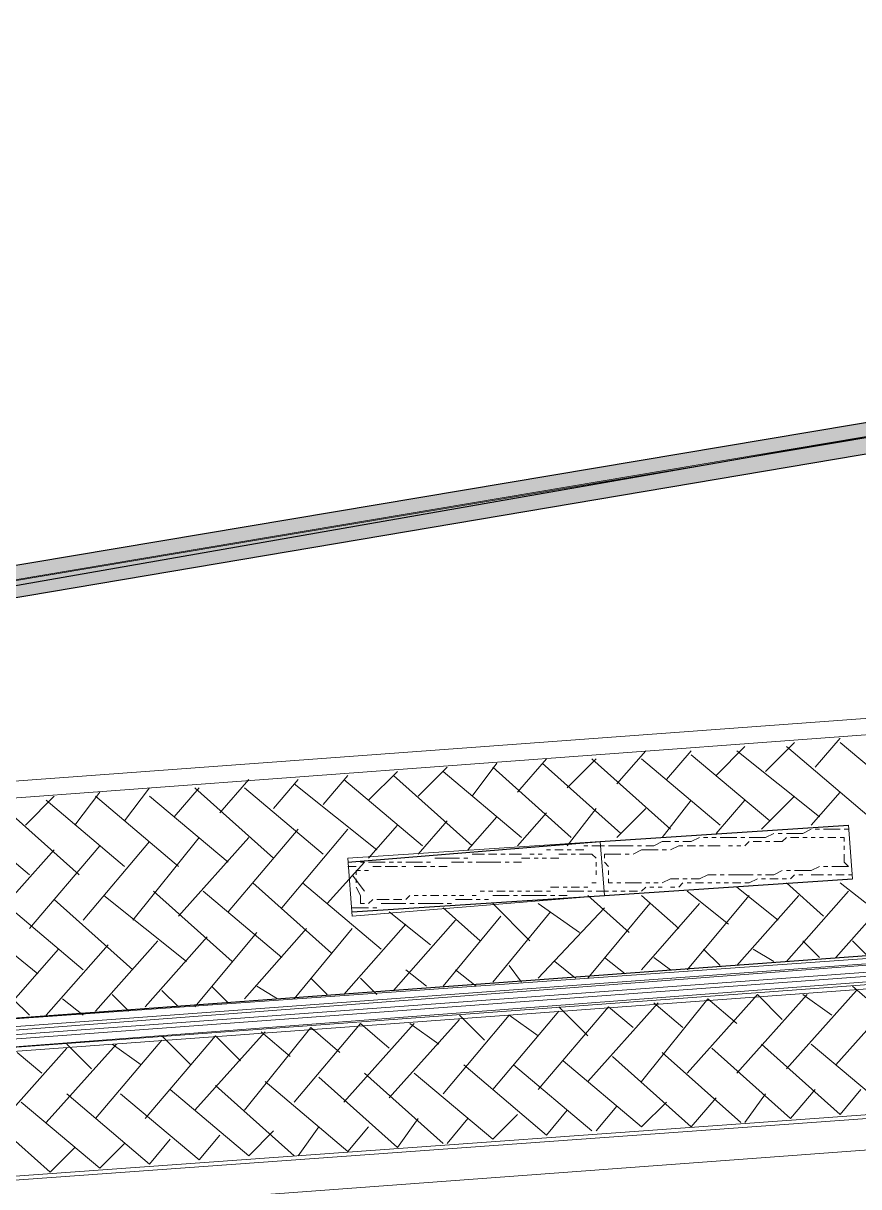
# Model space of a CAD drawing. Header units: millimetres. Extents: x 2928 to 3112, y 1220 to 1280.
# Drawn here: x 3000.697 to 3001.371, y 1266.586 to 1267.524 of the extents above; entities that cross this region are included whole.
import ezdxf

# ---------------------------------------------------------------- set-up
doc = ezdxf.new("R2010")
doc.units = ezdxf.units.MM

msp = doc.modelspace()

# ---------------------------------------------------------------- hatches: boundary and pattern name
at = {"true_color": 0xdd0000}
h = msp.add_hatch(color=12, dxfattribs=at)
h.paths.add_polyline_path([(3002.98886, 1267.45733), (3002.96553, 1267.46066), (3002.68219, 1262.21392)])
h.paths.add_polyline_path([(3002.96553, 1267.46066), (3002.68219, 1262.21392), (3002.65886, 1262.23725)])
h.paths.add_polyline_path([(3002.68219, 1262.21392), (3002.65886, 1262.23725), (2998.68214, 1261.54058)])
h.paths.add_polyline_path([(3002.65886, 1262.23725), (2998.68214, 1261.54058), (2998.7088, 1261.57058)])
h.paths.add_polyline_path([(2998.68214, 1261.54058), (2998.7088, 1261.57058), (2998.98881, 1266.80065)])
h.paths.add_polyline_path([(2998.7088, 1261.57058), (2998.98881, 1266.80065), (2999.01547, 1266.77732)])
h.paths.add_polyline_path([(2998.98881, 1266.80065), (2999.01547, 1266.77732), (3002.97553, 1267.47066)])
h.paths.add_polyline_path([(2999.01547, 1266.77732), (3002.97553, 1267.47066), (3002.97886, 1267.44733)])

# ---------------------------------------------------------------- linework, layer by layer
at = {"color": 252, "linetype": 'Continuous', "lineweight": 5, "true_color": 0x989898}
for points in [[(3003.02887, 1267.46733), (2999.00214, 1266.79065), (2997.51545, 1266.70398), (2997.44879, 1268.88735), (3003.14553, 1269.49069)], [(3000.5255, 1266.90065), (2999.21881, 1266.80732), (2999.00214, 1266.79065), (2999.01881, 1266.58065), (2999.35881, 1261.95725), (3000.88217, 1262.07059), (3002.40886, 1262.18392), (3002.06885, 1266.80399), (3002.05218, 1267.01399), (3001.83885, 1266.99732)], [(3000.52883, 1266.88732), (2999.22548, 1266.79065), (2999.01881, 1266.77732), (2999.03214, 1266.57398), (2999.37215, 1261.97392), (3000.88217, 1262.08392), (3002.39219, 1262.19725), (3002.05552, 1266.79732), (3002.03885, 1266.99732), (3001.83218, 1266.98399)], [(3001.15884, 1266.83065), (3001.15884, 1266.83065)], [(2999.44215, 1266.50398), (2999.75215, 1262.30392), (3000.85883, 1262.38726), (3001.96552, 1262.47059), (3001.65885, 1266.66398), (3000.54883, 1266.58398)]]:
    msp.add_lwpolyline(points, close=True, dxfattribs=at)
at = {"color": 12, "linetype": 'Continuous', "lineweight": -2, "true_color": 0xdd0000}
for points in [[(2998.98881, 1266.80065), (2999.01547, 1266.77732), (3002.97553, 1267.47066)], [(2999.01547, 1266.77732), (3002.97553, 1267.47066), (3002.97886, 1267.44733)]]:
    msp.add_lwpolyline(points, close=True, dxfattribs=at)
at = {"color": 7, "linetype": 'Continuous', "lineweight": 5, "true_color": 0x000007}
msp.add_lwpolyline([(2999.00214, 1266.79065), (3002.97886, 1267.46066), (3002.66886, 1262.22725), (2998.69547, 1261.55724)], dxfattribs=at)
at = {"color": 9, "linetype": 'Continuous', "lineweight": 5, "true_color": 0xbababa}
for points in [[(3001.33551, 1266.92399), (3001.35551, 1266.94732), (3001.35551, 1266.94732)], [(3001.17551, 1266.91065), (3001.19884, 1266.93732), (3001.19884, 1266.93732)], [(3001.21551, 1266.91399), (3001.23551, 1266.93732), (3001.23551, 1266.93732)], [(3001.25551, 1266.91732), (3001.27884, 1266.94065), (3001.27884, 1266.94065)], [(3001.27217, 1266.93732), (3001.33884, 1266.88399), (3001.33884, 1266.88399)], [(3001.29551, 1266.92065), (3001.31884, 1266.94399), (3001.31884, 1266.94399)], [(3001.31217, 1266.94065), (3001.37884, 1266.88399), (3001.37884, 1266.88399)], [(3001.35551, 1266.94399), (3001.41884, 1266.89065), (3001.41884, 1266.89065)], [(3001.0955, 1266.90399), (3001.11884, 1266.93065), (3001.11884, 1266.93065)], [(3001.13551, 1266.90732), (3001.15884, 1266.93065), (3001.15884, 1266.93065)], [(3001.15551, 1266.93065), (3001.21884, 1266.87399), (3001.21884, 1266.87399)], [(3001.19551, 1266.93065), (3001.25884, 1266.87732), (3001.25884, 1266.87732)], [(3001.23551, 1266.93399), (3001.29884, 1266.88065), (3001.29884, 1266.88065)], [(3000.9755, 1266.89732), (3000.99884, 1266.92065), (3000.99884, 1266.92065)], [(3001.0155, 1266.90065), (3001.03884, 1266.92399), (3001.03884, 1266.92399)], [(3001.0355, 1266.92065), (3001.09884, 1266.86732), (3001.09884, 1266.86732)], [(3001.05884, 1266.90065), (3001.07884, 1266.92732), (3001.07884, 1266.92732)], [(3001.0755, 1266.92399), (3001.13884, 1266.86732), (3001.13884, 1266.86732)], [(3001.1155, 1266.92732), (3001.17884, 1266.87065), (3001.17884, 1266.87065)], [(3000.8555, 1266.88732), (3000.87883, 1266.91399), (3000.87883, 1266.91399)], [(3000.89884, 1266.89065), (3000.91884, 1266.91399), (3000.91884, 1266.91399)], [(3000.9155, 1266.91065), (3000.98217, 1266.85732), (3000.98217, 1266.85732)], [(3000.93884, 1266.89399), (3000.95884, 1266.91732), (3000.95884, 1266.91732)], [(3000.9555, 1266.91399), (3001.01884, 1266.86065), (3001.01884, 1266.86065)], [(3000.9955, 1266.91732), (3001.05884, 1266.86065), (3001.05884, 1266.86065)], [(3000.69883, 1266.87732), (3000.72217, 1266.90065), (3000.72217, 1266.90065)], [(3000.73883, 1266.87732), (3000.75883, 1266.90399), (3000.75883, 1266.90399)], [(3000.7555, 1266.90065), (3000.82217, 1266.84399), (3000.82217, 1266.84399)], [(3000.77883, 1266.88065), (3000.79883, 1266.90732), (3000.79883, 1266.90732)], [(3000.79883, 1266.90065), (3000.86217, 1266.84732), (3000.86217, 1266.84732)], [(3000.81883, 1266.88399), (3000.83883, 1266.90732), (3000.83883, 1266.90732)], [(3000.8355, 1266.90732), (3000.89884, 1266.85065), (3000.89884, 1266.85065)], [(3000.8755, 1266.90732), (3000.93884, 1266.85399), (3000.93884, 1266.85399)], [(3001.29217, 1266.87399), (3001.31884, 1266.90065), (3001.31884, 1266.90065)], [(3001.33217, 1266.87732), (3001.35551, 1266.90399), (3001.35551, 1266.90399)], [(3000.63883, 1266.89065), (3000.70217, 1266.83732), (3000.70217, 1266.83732)], [(3000.67883, 1266.89399), (3000.74217, 1266.83732), (3000.74217, 1266.83732)], [(3000.7155, 1266.89732), (3000.77883, 1266.84399), (3000.77883, 1266.84399)], [(3001.13551, 1266.86065), (3001.15884, 1266.89065), (3001.15884, 1266.89065)], [(3001.17551, 1266.86732), (3001.19884, 1266.89065), (3001.19884, 1266.89065)], [(3001.21217, 1266.86732), (3001.23551, 1266.89732), (3001.23551, 1266.89732)], [(3001.25551, 1266.87065), (3001.27884, 1266.89732), (3001.27884, 1266.89732)], [(3001.0555, 1266.85732), (3001.07884, 1266.88399), (3001.07884, 1266.88399)], [(3001.0955, 1266.86065), (3001.11884, 1266.88732), (3001.11884, 1266.88732)], [(3000.86217, 1266.80732), (3000.91884, 1266.87399), (3000.91884, 1266.87399)], [(3000.9055, 1266.81065), (3000.95884, 1266.87399), (3000.95884, 1266.87399)], [(3000.9755, 1266.85065), (3000.99884, 1266.87732), (3000.99884, 1266.87732)], [(3001.0155, 1266.85399), (3001.03884, 1266.88065), (3001.03884, 1266.88065)], [(3000.7455, 1266.80065), (3000.79883, 1266.86399), (3000.79883, 1266.86399)], [(3000.7855, 1266.80065), (3000.83883, 1266.86732), (3000.83883, 1266.86732)], [(3000.82217, 1266.80399), (3000.87883, 1266.86732), (3000.87883, 1266.86732)], [(3000.6655, 1266.79399), (3000.72217, 1266.85732), (3000.72217, 1266.85732)], [(3000.70217, 1266.79399), (3000.75883, 1266.86065), (3000.75883, 1266.86065)], [(3000.94217, 1266.81399), (3000.97217, 1266.84732), (3000.97217, 1266.84732)], [(3000.96217, 1266.83732), (3000.97217, 1266.82399), (3000.97217, 1266.82399)], [(3000.88217, 1266.83065), (3000.9455, 1266.77399), (3000.9455, 1266.77399)], [(3000.92217, 1266.83065), (3000.9855, 1266.77732), (3000.9855, 1266.77732)], [(3001.27217, 1266.82732), (3001.30551, 1266.80065), (3001.30551, 1266.80065)], [(3001.31217, 1266.83065), (3001.34217, 1266.80399), (3001.34217, 1266.80399)], [(3001.35217, 1266.77065), (3001.40218, 1266.82732), (3001.40218, 1266.82732)], [(3001.35551, 1266.83065), (3001.38551, 1266.80732), (3001.38551, 1266.80732)], [(3000.72217, 1266.81732), (3000.7855, 1266.76065), (3000.7855, 1266.76065)], [(3000.76217, 1266.82065), (3000.82883, 1266.76732), (3000.82883, 1266.76732)], [(3000.80217, 1266.82399), (3000.8655, 1266.76732), (3000.8655, 1266.76732)], [(3000.84217, 1266.82399), (3000.9055, 1266.77065), (3000.9055, 1266.77065)], [(3001.15217, 1266.82065), (3001.18551, 1266.79065), (3001.18551, 1266.79065)], [(3001.19551, 1266.82065), (3001.22551, 1266.79399), (3001.22551, 1266.79399)], [(3001.23217, 1266.82399), (3001.26551, 1266.79732), (3001.26551, 1266.79732)], [(3001.23217, 1266.76065), (3001.28217, 1266.82065), (3001.28217, 1266.82065)], [(3001.27217, 1266.76399), (3001.32217, 1266.82065), (3001.32217, 1266.82065)], [(3001.31217, 1266.76732), (3001.36218, 1266.82399), (3001.36218, 1266.82399)], [(3000.68217, 1266.81399), (3000.7455, 1266.76065), (3000.7455, 1266.76065)], [(3000.99217, 1266.80732), (3001.0255, 1266.78065), (3001.0255, 1266.78065)], [(3001.0355, 1266.81065), (3001.0655, 1266.78399), (3001.0655, 1266.78399)], [(3001.0755, 1266.81399), (3001.1055, 1266.78399), (3001.1055, 1266.78399)], [(3001.0755, 1266.75065), (3001.12217, 1266.80732), (3001.12217, 1266.80732)], [(3001.11217, 1266.81399), (3001.14551, 1266.79065), (3001.14551, 1266.79065)], [(3001.11217, 1266.75399), (3001.16551, 1266.81065), (3001.16551, 1266.81065)], [(3001.15217, 1266.75399), (3001.20217, 1266.81399), (3001.20217, 1266.81399)], [(3001.19551, 1266.76065), (3001.24217, 1266.81399), (3001.24217, 1266.81399)], [(3000.6555, 1266.80065), (3000.70883, 1266.75732), (3000.70883, 1266.75732)], [(3000.9555, 1266.74065), (3001.0055, 1266.79732), (3001.0055, 1266.79732)], [(3000.9955, 1266.74399), (3001.0455, 1266.80065), (3001.0455, 1266.80065)], [(3001.0355, 1266.74732), (3001.08217, 1266.80399), (3001.08217, 1266.80399)], [(2999.36215, 1266.62398), (3000.54216, 1266.71065), (3001.71885, 1266.79399)], [(2999.36215, 1266.61732), (3000.54216, 1266.70398), (3001.71885, 1266.79065)], [(2999.36215, 1266.61398), (3000.54216, 1266.70065), (3001.72218, 1266.79065)], [(3000.7955, 1266.73065), (3000.8455, 1266.78732), (3000.8455, 1266.78732)], [(3000.8355, 1266.73065), (3000.8855, 1266.79065), (3000.8855, 1266.79065)], [(3000.8755, 1266.73732), (3000.9255, 1266.79399), (3000.9255, 1266.79399)], [(3000.9155, 1266.73732), (3000.96217, 1266.79399), (3000.96217, 1266.79399)], [(2999.36215, 1266.61065), (3000.54216, 1266.69732), (3001.72218, 1266.78399)], [(2999.36215, 1266.60732), (3000.54216, 1266.69398), (3001.72218, 1266.78065)], [(3000.7155, 1266.72398), (3000.7655, 1266.78065), (3000.7655, 1266.78065)], [(3000.7555, 1266.72732), (3000.8055, 1266.78399), (3000.8055, 1266.78399)], [(3001.32551, 1266.78399), (3001.33884, 1266.77065), (3001.33884, 1266.77065)], [(3001.36551, 1266.78399), (3001.37884, 1266.77065), (3001.37884, 1266.77065)], [(2999.36215, 1266.60398), (3000.54216, 1266.68732), (3001.72218, 1266.77732)], [(2999.36215, 1266.60065), (3000.54216, 1266.68732), (3001.72218, 1266.77399)], [(3000.6755, 1266.72065), (3000.7255, 1266.77732), (3000.7255, 1266.77732)], [(3001.16551, 1266.77065), (3001.18217, 1266.75732), (3001.18217, 1266.75732)], [(3001.20551, 1266.77065), (3001.21884, 1266.76065), (3001.21884, 1266.76065)], [(3001.24551, 1266.77732), (3001.25884, 1266.76399), (3001.25884, 1266.76399)], [(3001.28551, 1266.77732), (3001.30217, 1266.76732), (3001.30217, 1266.76732)], [(3001.0055, 1266.76065), (3001.02217, 1266.74732), (3001.02217, 1266.74732)], [(3001.0455, 1266.76065), (3001.06217, 1266.74732), (3001.06217, 1266.74732)], [(3001.08884, 1266.76399), (3001.09884, 1266.75065), (3001.09884, 1266.75065)], [(3001.1255, 1266.76732), (3001.14217, 1266.75399), (3001.14217, 1266.75399)], [(3000.92884, 1266.75399), (3000.94217, 1266.74065), (3000.94217, 1266.74065)], [(3000.96884, 1266.75399), (3000.98217, 1266.74065), (3000.98217, 1266.74065)], [(3000.76883, 1266.74065), (3000.78217, 1266.72732), (3000.78217, 1266.72732)], [(3000.80883, 1266.74399), (3000.82217, 1266.73065), (3000.82217, 1266.73065)], [(3000.84883, 1266.74732), (3000.86217, 1266.73399), (3000.86217, 1266.73399)], [(3000.8855, 1266.74732), (3000.90217, 1266.73732), (3000.90217, 1266.73732)], [(3001.23217, 1266.67732), (3001.28884, 1266.74065), (3001.28884, 1266.74065)], [(3001.27217, 1266.67732), (3001.32884, 1266.74065), (3001.32884, 1266.74065)], [(3001.28884, 1266.74065), (3001.30884, 1266.72065), (3001.30884, 1266.72065)], [(3001.31217, 1266.68065), (3001.36884, 1266.74399), (3001.36884, 1266.74399)], [(3001.32551, 1266.74065), (3001.34884, 1266.72398), (3001.34884, 1266.72398)], [(3001.35217, 1266.68398), (3001.40884, 1266.74732), (3001.40884, 1266.74732)], [(3001.36551, 1266.74732), (3001.38884, 1266.72732), (3001.38884, 1266.72732)], [(3000.68883, 1266.73732), (3000.70217, 1266.72398), (3000.70217, 1266.72398)], [(3000.72883, 1266.73732), (3000.7455, 1266.72398), (3000.7455, 1266.72398)], [(3001.11217, 1266.66398), (3001.16884, 1266.73065), (3001.16884, 1266.73065)], [(3001.12884, 1266.73065), (3001.15217, 1266.70732), (3001.15217, 1266.70732)], [(3001.15217, 1266.67065), (3001.20884, 1266.73399), (3001.20884, 1266.73399)], [(3001.16884, 1266.73065), (3001.18884, 1266.71398), (3001.18884, 1266.71398)], [(3001.19551, 1266.67065), (3001.24884, 1266.73732), (3001.24884, 1266.73732)], [(3001.20551, 1266.73399), (3001.22884, 1266.71398), (3001.22884, 1266.71398)], [(3001.24884, 1266.73732), (3001.27217, 1266.71732), (3001.27217, 1266.71732)], [(3001.0355, 1266.66065), (3001.08884, 1266.72398), (3001.08884, 1266.72398)], [(3001.04884, 1266.72398), (3001.06884, 1266.70398), (3001.06884, 1266.70398)], [(3001.0755, 1266.66398), (3001.12884, 1266.72732), (3001.12884, 1266.72732)], [(3001.08884, 1266.72398), (3001.11217, 1266.70732), (3001.11217, 1266.70732)], [(3000.8755, 1266.64732), (3000.92884, 1266.71398), (3000.92884, 1266.71398)], [(3000.9155, 1266.65398), (3000.96884, 1266.71732), (3000.96884, 1266.71732)], [(3000.92884, 1266.71398), (3000.95217, 1266.69398), (3000.95217, 1266.69398)], [(3000.9555, 1266.65398), (3001.01217, 1266.71732), (3001.01217, 1266.71732)], [(3000.96884, 1266.71732), (3000.99217, 1266.69732), (3000.99217, 1266.69732)], [(3000.99217, 1266.65732), (3001.04884, 1266.72065), (3001.04884, 1266.72065)], [(3001.00884, 1266.71732), (3001.03217, 1266.70065), (3001.03217, 1266.70065)], [(3000.7555, 1266.64065), (3000.80883, 1266.70398), (3000.80883, 1266.70398)], [(3000.7955, 1266.64065), (3000.85217, 1266.70732), (3000.85217, 1266.70732)], [(3000.80883, 1266.70732), (3000.83217, 1266.68398), (3000.83217, 1266.68398)], [(3000.8355, 1266.64732), (3000.89217, 1266.71065), (3000.89217, 1266.71065)], [(3000.85217, 1266.70732), (3000.87217, 1266.68732), (3000.87217, 1266.68732)], [(3000.88883, 1266.71065), (3000.91217, 1266.69065), (3000.91217, 1266.69065)], [(3000.6755, 1266.63398), (3000.73217, 1266.69732), (3000.73217, 1266.69732)], [(3000.69217, 1266.69398), (3000.71217, 1266.67732), (3000.71217, 1266.67732)], [(3000.7155, 1266.63732), (3000.77217, 1266.70065), (3000.77217, 1266.70065)], [(3000.73217, 1266.70065), (3000.75217, 1266.68065), (3000.75217, 1266.68065)], [(3000.76883, 1266.70065), (3000.79217, 1266.68398), (3000.79217, 1266.68398)], [(3001.21217, 1266.69398), (3001.27551, 1266.63732), (3001.27551, 1266.63732)], [(3001.25217, 1266.69732), (3001.31551, 1266.64065), (3001.31551, 1266.64065)], [(3001.29217, 1266.70065), (3001.35551, 1266.64398), (3001.35551, 1266.64398)], [(3001.33217, 1266.70065), (3001.39551, 1266.64732), (3001.39551, 1266.64732)], [(3001.05217, 1266.68398), (3001.11884, 1266.62732), (3001.11884, 1266.62732)], [(3001.09217, 1266.68398), (3001.15551, 1266.63065), (3001.15551, 1266.63065)], [(3001.13217, 1266.68732), (3001.19551, 1266.63398), (3001.19551, 1266.63398)], [(3001.17217, 1266.69065), (3001.23551, 1266.63398), (3001.23551, 1266.63398)], [(3000.97217, 1266.67732), (3001.0355, 1266.62065), (3001.0355, 1266.62065)], [(3001.01217, 1266.67732), (3001.0755, 1266.62398), (3001.0755, 1266.62398)], [(3000.85217, 1266.66732), (3000.9155, 1266.61065), (3000.9155, 1266.61065)], [(3000.89217, 1266.67065), (3000.95884, 1266.61398), (3000.95884, 1266.61398)], [(3000.9355, 1266.67398), (3000.99884, 1266.61732), (3000.99884, 1266.61732)], [(3000.73217, 1266.66065), (3000.79883, 1266.60398), (3000.79883, 1266.60398)], [(3000.7755, 1266.66065), (3000.83883, 1266.60732), (3000.83883, 1266.60732)], [(3000.8155, 1266.66398), (3000.87883, 1266.61065), (3000.87883, 1266.61065)], [(3001.23551, 1266.63398), (3001.25551, 1266.65732), (3001.25551, 1266.65732)], [(3001.27884, 1266.63732), (3001.29551, 1266.66065), (3001.29551, 1266.66065)], [(3001.31551, 1266.64065), (3001.33551, 1266.66398), (3001.33551, 1266.66398)], [(3001.35551, 1266.64398), (3001.37218, 1266.66398), (3001.37218, 1266.66398)], [(3000.6555, 1266.65398), (3000.71883, 1266.59732), (3000.71883, 1266.59732)], [(3000.6955, 1266.65398), (3000.75883, 1266.60065), (3000.75883, 1266.60065)], [(3001.11884, 1266.62732), (3001.13551, 1266.64732), (3001.13551, 1266.64732)], [(3001.15884, 1266.63065), (3001.17551, 1266.65065), (3001.17551, 1266.65065)], [(3001.19551, 1266.63398), (3001.21551, 1266.65398), (3001.21551, 1266.65398)], [(3000.99884, 1266.61732), (3001.0155, 1266.64065), (3001.0155, 1266.64065)], [(3001.03884, 1266.62065), (3001.0555, 1266.64065), (3001.0555, 1266.64065)], [(3001.0755, 1266.62398), (3001.0955, 1266.64398), (3001.0955, 1266.64398)], [(3000.87883, 1266.61065), (3000.89884, 1266.63065), (3000.89884, 1266.63065)], [(3000.91884, 1266.61065), (3000.9355, 1266.63398), (3000.9355, 1266.63398)], [(3000.95884, 1266.61398), (3000.9755, 1266.63398), (3000.9755, 1266.63398)], [(3000.75883, 1266.60065), (3000.77883, 1266.62065), (3000.77883, 1266.62065)], [(3000.79883, 1266.60398), (3000.8155, 1266.62398), (3000.8155, 1266.62398)], [(3000.83883, 1266.60732), (3000.8555, 1266.62732), (3000.8555, 1266.62732)], [(3000.71883, 1266.59732), (3000.73883, 1266.61732), (3000.73883, 1266.61732)]]:
    msp.add_lwpolyline(points, dxfattribs=at)
at = {"color": 253, "linetype": 'Continuous', "lineweight": -2, "true_color": 0x9a9a9a}
for points in [[(3001.16217, 1266.86399), (3001.36218, 1266.87732), (3001.36218, 1266.87732)], [(3000.95884, 1266.84732), (3001.16217, 1266.86399), (3001.16217, 1266.86399)], [(3001.16551, 1266.82065), (3001.36551, 1266.83399), (3001.36551, 1266.83399)], [(3000.96217, 1266.80732), (3001.16551, 1266.82065), (3001.16551, 1266.82065)]]:
    msp.add_lwpolyline(points, dxfattribs=at)
at = {"color": 7, "linetype": 'Continuous', "lineweight": 9, "true_color": 0x000007}
for points in [[(3001.16551, 1266.82065), (3001.36551, 1266.83399), (3001.36218, 1266.87732), (3001.16217, 1266.86399)], [(3000.96217, 1266.80399), (3001.16551, 1266.82065), (3001.16217, 1266.86399), (3000.95884, 1266.85065)], [(3000.54883, 1266.58065), (2999.44881, 1266.50065), (2999.75549, 1262.31059), (3000.85883, 1262.39392), (3001.96218, 1262.47392), (3001.65218, 1266.66065)], [(3000.55216, 1266.55398), (2999.47548, 1266.47398), (2999.77882, 1262.33726), (3000.8555, 1262.41726), (3001.93552, 1262.49726), (3001.62885, 1266.63398)]]:
    msp.add_lwpolyline(points, close=True, dxfattribs=at)
at = {"color": 252, "linetype": 'Continuous', "lineweight": 5, "true_color": 0x989898}
for points in [[(3001.33217, 1266.87399), (3001.32551, 1266.87065), (3001.32551, 1266.87065)], [(3001.33884, 1266.87399), (3001.33551, 1266.87399), (3001.33551, 1266.87399)], [(3001.34884, 1266.87399), (3001.34217, 1266.87399), (3001.34217, 1266.87399)], [(3001.35551, 1266.87399), (3001.34884, 1266.87399), (3001.34884, 1266.87399)], [(3001.36218, 1266.87399), (3001.35884, 1266.87399), (3001.35884, 1266.87399)], [(3001.21217, 1266.86399), (3001.20551, 1266.86065), (3001.20551, 1266.86065)], [(3001.21884, 1266.86399), (3001.21217, 1266.86399), (3001.21217, 1266.86399)], [(3001.22551, 1266.86399), (3001.22217, 1266.86399), (3001.22217, 1266.86399)], [(3001.23551, 1266.86399), (3001.22884, 1266.86399), (3001.22884, 1266.86399)], [(3001.24217, 1266.86732), (3001.23551, 1266.86399), (3001.23551, 1266.86399)], [(3001.24884, 1266.86732), (3001.24551, 1266.86732), (3001.24551, 1266.86732)], [(3001.25551, 1266.86732), (3001.25217, 1266.86732), (3001.25217, 1266.86732)], [(3001.26551, 1266.86732), (3001.25884, 1266.86732), (3001.25884, 1266.86732)], [(3001.27217, 1266.86732), (3001.26551, 1266.86732), (3001.26551, 1266.86732)], [(3001.27884, 1266.86732), (3001.27551, 1266.86732), (3001.27551, 1266.86732)], [(3001.28217, 1266.86399), (3001.27884, 1266.86065), (3001.27884, 1266.86065)], [(3001.28884, 1266.86732), (3001.28217, 1266.86732), (3001.28217, 1266.86732)], [(3001.29217, 1266.86399), (3001.28551, 1266.86399), (3001.28551, 1266.86399)], [(3001.29551, 1266.86732), (3001.28884, 1266.86732), (3001.28884, 1266.86732)], [(3001.30217, 1266.87065), (3001.29551, 1266.86732), (3001.29551, 1266.86732)], [(3001.29884, 1266.86399), (3001.29551, 1266.86399), (3001.29551, 1266.86399)], [(3001.30884, 1266.86399), (3001.30217, 1266.86399), (3001.30217, 1266.86399)], [(3001.30884, 1266.87065), (3001.30551, 1266.87065), (3001.30551, 1266.87065)], [(3001.31217, 1266.86732), (3001.30884, 1266.86399), (3001.30884, 1266.86399)], [(3001.31884, 1266.87065), (3001.31217, 1266.87065), (3001.31217, 1266.87065)], [(3001.32217, 1266.86732), (3001.31551, 1266.86732), (3001.31551, 1266.86732)], [(3001.32551, 1266.87065), (3001.31884, 1266.87065), (3001.31884, 1266.87065)], [(3001.32884, 1266.86732), (3001.32551, 1266.86732), (3001.32551, 1266.86732)], [(3001.33551, 1266.86732), (3001.33217, 1266.86732), (3001.33217, 1266.86732)], [(3001.34217, 1266.86732), (3001.33884, 1266.86732), (3001.33884, 1266.86732)], [(3001.35217, 1266.86732), (3001.34551, 1266.86732), (3001.34551, 1266.86732)], [(3001.35884, 1266.86399), (3001.35884, 1266.86732), (3001.35551, 1266.86732)], [(3001.0655, 1266.85399), (3001.05884, 1266.85399), (3001.05884, 1266.85399)], [(3001.06884, 1266.85399), (3001.0655, 1266.85399), (3001.0655, 1266.85399)], [(3001.07884, 1266.85399), (3001.07217, 1266.85399), (3001.07217, 1266.85399)], [(3001.0855, 1266.85399), (3001.08217, 1266.85399), (3001.08217, 1266.85399)], [(3001.0955, 1266.85399), (3001.08884, 1266.85399), (3001.08884, 1266.85399)], [(3001.09884, 1266.85399), (3001.0955, 1266.85399), (3001.0955, 1266.85399)], [(3001.10884, 1266.85399), (3001.1055, 1266.85399), (3001.1055, 1266.85399)], [(3001.1155, 1266.85399), (3001.11217, 1266.85399), (3001.11217, 1266.85399)], [(3001.12217, 1266.85732), (3001.11884, 1266.85732), (3001.11884, 1266.85732)], [(3001.13217, 1266.85732), (3001.1255, 1266.85732), (3001.1255, 1266.85732)], [(3001.13551, 1266.85399), (3001.12884, 1266.85399), (3001.12884, 1266.85399)], [(3001.13884, 1266.85732), (3001.13551, 1266.85732), (3001.13551, 1266.85732)], [(3001.14217, 1266.85399), (3001.13884, 1266.85399), (3001.13884, 1266.85399)], [(3001.14884, 1266.85732), (3001.14217, 1266.85732), (3001.14217, 1266.85732)], [(3001.15217, 1266.85399), (3001.14551, 1266.85399), (3001.14551, 1266.85399)], [(3001.15217, 1266.86065), (3001.14884, 1266.86065), (3001.14884, 1266.86065)], [(3001.15884, 1266.85065), (3001.15551, 1266.85399), (3001.15217, 1266.85399)], [(3001.16217, 1266.86065), (3001.15551, 1266.86065), (3001.15551, 1266.86065)], [(3001.16551, 1266.86065), (3001.16217, 1266.86065), (3001.16217, 1266.86065)], [(3001.17217, 1266.85399), (3001.16551, 1266.85399), (3001.16551, 1266.85065)], [(3001.17551, 1266.86065), (3001.16884, 1266.86065), (3001.16884, 1266.86065)], [(3001.17884, 1266.85399), (3001.17217, 1266.85399), (3001.17217, 1266.85399)], [(3001.18217, 1266.86065), (3001.17551, 1266.86065), (3001.17551, 1266.86065)], [(3001.18884, 1266.86065), (3001.18217, 1266.86065), (3001.18217, 1266.86065)], [(3001.18551, 1266.85399), (3001.18217, 1266.85399), (3001.18217, 1266.85399)], [(3001.19551, 1266.85732), (3001.18884, 1266.85399), (3001.18884, 1266.85399)], [(3001.19551, 1266.86065), (3001.19217, 1266.86065), (3001.19217, 1266.86065)], [(3001.20217, 1266.85732), (3001.19551, 1266.85732), (3001.19551, 1266.85732)], [(3001.20551, 1266.86065), (3001.19884, 1266.86065), (3001.19884, 1266.86065)], [(3001.20884, 1266.85732), (3001.20217, 1266.85732), (3001.20217, 1266.85732)], [(3001.21551, 1266.85732), (3001.21217, 1266.85732), (3001.21217, 1266.85732)], [(3001.22551, 1266.86065), (3001.21884, 1266.85732), (3001.21884, 1266.85732)], [(3001.22884, 1266.86065), (3001.22551, 1266.86065), (3001.22551, 1266.86065)], [(3001.23884, 1266.86065), (3001.23217, 1266.86065), (3001.23217, 1266.86065)], [(3001.24551, 1266.86065), (3001.24217, 1266.86065), (3001.24217, 1266.86065)], [(3001.25551, 1266.86065), (3001.24884, 1266.86065), (3001.24884, 1266.86065)], [(3001.25884, 1266.86065), (3001.25551, 1266.86065), (3001.25551, 1266.86065)], [(3001.26884, 1266.86065), (3001.26551, 1266.86065), (3001.26551, 1266.86065)], [(3001.27551, 1266.86065), (3001.27217, 1266.86065), (3001.27217, 1266.86065)], [(3001.35884, 1266.85732), (3001.35884, 1266.86065), (3001.35884, 1266.86065)], [(3001.35884, 1266.84732), (3001.35884, 1266.85399), (3001.35884, 1266.85399)], [(3000.9655, 1266.84399), (3000.95884, 1266.84399), (3000.95884, 1266.84399)], [(3000.97217, 1266.84732), (3000.96884, 1266.84732), (3000.96884, 1266.84732)], [(3000.98217, 1266.84732), (3000.9755, 1266.84732), (3000.9755, 1266.84732)], [(3000.9855, 1266.84399), (3000.97884, 1266.84399), (3000.97884, 1266.84399)], [(3000.98884, 1266.84732), (3000.98217, 1266.84732), (3000.98217, 1266.84732)], [(3000.99217, 1266.84399), (3000.98884, 1266.84399), (3000.98884, 1266.84399)], [(3000.9955, 1266.84732), (3000.99217, 1266.84732), (3000.99217, 1266.84732)], [(3000.99884, 1266.84399), (3000.99217, 1266.84399), (3000.99217, 1266.84399)], [(3001.00217, 1266.84732), (3000.99884, 1266.84732), (3000.99884, 1266.84732)], [(3001.0055, 1266.84399), (3001.00217, 1266.84399), (3001.00217, 1266.84399)], [(3001.01217, 1266.84732), (3001.0055, 1266.84732), (3001.0055, 1266.84732)], [(3001.01884, 1266.84732), (3001.01217, 1266.84732), (3001.01217, 1266.84732)], [(3001.0155, 1266.84399), (3001.01217, 1266.84399), (3001.01217, 1266.84399)], [(3001.02217, 1266.84399), (3001.0155, 1266.84399), (3001.0155, 1266.84399)], [(3001.0255, 1266.84732), (3001.02217, 1266.84732), (3001.02217, 1266.84732)], [(3001.02884, 1266.84399), (3001.0255, 1266.84399), (3001.0255, 1266.84399)], [(3001.0355, 1266.85065), (3001.02884, 1266.85065), (3001.02884, 1266.85065)], [(3001.03884, 1266.84399), (3001.03217, 1266.84399), (3001.03217, 1266.84399)], [(3001.04217, 1266.85065), (3001.0355, 1266.85065), (3001.0355, 1266.85065)], [(3001.04884, 1266.85065), (3001.04217, 1266.85065), (3001.04217, 1266.85065)], [(3001.0455, 1266.84732), (3001.04217, 1266.84732), (3001.04217, 1266.84732)], [(3001.05217, 1266.84732), (3001.0455, 1266.84732), (3001.0455, 1266.84732)], [(3001.0555, 1266.85065), (3001.05217, 1266.85065), (3001.05217, 1266.85065)], [(3001.05884, 1266.84732), (3001.0555, 1266.84732), (3001.0555, 1266.84732)], [(3001.06884, 1266.84732), (3001.06217, 1266.84732), (3001.06217, 1266.84732)], [(3001.0755, 1266.84732), (3001.06884, 1266.84732), (3001.06884, 1266.84732)], [(3001.08217, 1266.84732), (3001.0755, 1266.84732), (3001.0755, 1266.84732)], [(3001.08884, 1266.84732), (3001.0855, 1266.84732), (3001.0855, 1266.84732)], [(3001.09884, 1266.84732), (3001.09217, 1266.84732), (3001.09217, 1266.84732)], [(3001.1055, 1266.85065), (3001.09884, 1266.85065), (3001.09884, 1266.85065)], [(3001.11217, 1266.85065), (3001.10884, 1266.85065), (3001.10884, 1266.85065)], [(3001.11884, 1266.85065), (3001.1155, 1266.85065), (3001.1155, 1266.85065)], [(3001.12884, 1266.85065), (3001.12217, 1266.85065), (3001.12217, 1266.85065)], [(3001.15884, 1266.84399), (3001.15884, 1266.84732), (3001.15884, 1266.84732)], [(3001.16551, 1266.84732), (3001.16884, 1266.84399), (3001.16884, 1266.84399)], [(3001.33217, 1266.84065), (3001.33884, 1266.84399), (3001.33884, 1266.84399)], [(3001.34217, 1266.84399), (3001.34551, 1266.84399), (3001.34551, 1266.84399)], [(3001.34884, 1266.84399), (3001.35551, 1266.84399), (3001.35551, 1266.84399)], [(3001.35551, 1266.84399), (3001.36218, 1266.84399), (3001.36218, 1266.84399)], [(3001.36218, 1266.84399), (3001.35884, 1266.84732), (3001.35884, 1266.84732)], [(3000.96884, 1266.84065), (3000.9655, 1266.84065), (3000.9655, 1266.83732)], [(3000.9655, 1266.83399), (3000.9655, 1266.83065), (3000.9655, 1266.83065)], [(3000.9755, 1266.84065), (3000.97217, 1266.84065), (3000.97217, 1266.84065)], [(3001.15884, 1266.83732), (3001.15884, 1266.84065), (3001.15884, 1266.84065)], [(3001.16884, 1266.84065), (3001.16884, 1266.83732), (3001.16884, 1266.83732)], [(3001.16884, 1266.83399), (3001.16884, 1266.83065), (3001.17217, 1266.83065)], [(3001.21217, 1266.83065), (3001.21884, 1266.83399), (3001.21884, 1266.83399)], [(3001.21884, 1266.83399), (3001.22551, 1266.83399), (3001.22551, 1266.83399)], [(3001.22884, 1266.83399), (3001.23217, 1266.83399), (3001.23217, 1266.83399)], [(3001.23551, 1266.83399), (3001.24217, 1266.83399), (3001.24217, 1266.83399)], [(3001.24217, 1266.83399), (3001.24884, 1266.83732), (3001.24884, 1266.83732)], [(3001.24884, 1266.83732), (3001.25551, 1266.83732), (3001.25551, 1266.83732)], [(3001.25884, 1266.83732), (3001.26217, 1266.83732), (3001.26217, 1266.83732)], [(3001.26551, 1266.83732), (3001.27217, 1266.83732), (3001.27217, 1266.83732)], [(3001.27217, 1266.83732), (3001.27884, 1266.83732), (3001.27884, 1266.83732)], [(3001.27884, 1266.83732), (3001.28551, 1266.83732), (3001.28551, 1266.83732)], [(3001.28217, 1266.83065), (3001.28884, 1266.83399), (3001.28884, 1266.83399)], [(3001.28884, 1266.83732), (3001.29217, 1266.83732), (3001.29217, 1266.83732)], [(3001.29217, 1266.83399), (3001.29551, 1266.83399), (3001.29551, 1266.83399)], [(3001.29551, 1266.83732), (3001.30217, 1266.83732), (3001.30217, 1266.83732)], [(3001.29884, 1266.83399), (3001.30551, 1266.83399), (3001.30551, 1266.83399)], [(3001.30217, 1266.83732), (3001.30884, 1266.84065), (3001.30884, 1266.84065)], [(3001.30884, 1266.83399), (3001.31217, 1266.83399), (3001.31217, 1266.83399)], [(3001.31217, 1266.84065), (3001.31551, 1266.84065), (3001.31551, 1266.84065)], [(3001.31551, 1266.83399), (3001.31884, 1266.83732), (3001.31884, 1266.83732)], [(3001.31884, 1266.84065), (3001.32551, 1266.84065), (3001.32551, 1266.84065)], [(3001.32217, 1266.83732), (3001.32551, 1266.83732), (3001.32551, 1266.83732)], [(3001.32551, 1266.84065), (3001.33217, 1266.84065), (3001.33217, 1266.84065)], [(3001.33217, 1266.83732), (3001.33551, 1266.83732), (3001.33551, 1266.83732)], [(3001.33551, 1266.83732), (3001.34217, 1266.83732), (3001.34217, 1266.83732)], [(3001.34551, 1266.83732), (3001.34884, 1266.83732), (3001.34884, 1266.83732)], [(3001.35217, 1266.83732), (3001.35884, 1266.83732), (3001.35884, 1266.83732)], [(3001.36218, 1266.83732), (3001.36551, 1266.83732), (3001.36551, 1266.83732)], [(3000.9655, 1266.82732), (3000.96884, 1266.82065), (3000.96884, 1266.82065)], [(3001.12217, 1266.82732), (3001.12884, 1266.82732), (3001.12884, 1266.82732)], [(3001.13217, 1266.82732), (3001.13551, 1266.82732), (3001.13551, 1266.82732)], [(3001.13884, 1266.82732), (3001.14551, 1266.82732), (3001.14551, 1266.82732)], [(3001.14884, 1266.82732), (3001.15217, 1266.82732), (3001.15217, 1266.82732)], [(3001.15551, 1266.83065), (3001.15884, 1266.83065), (3001.15884, 1266.83065)], [(3001.17551, 1266.83065), (3001.17884, 1266.83065), (3001.17884, 1266.83065)], [(3001.18217, 1266.83065), (3001.18884, 1266.83065), (3001.18884, 1266.83065)], [(3001.18884, 1266.83065), (3001.19551, 1266.83065), (3001.19551, 1266.83065)], [(3001.19551, 1266.82399), (3001.19884, 1266.82732), (3001.19884, 1266.82732)], [(3001.19884, 1266.83065), (3001.20217, 1266.83065), (3001.20217, 1266.83065)], [(3001.20217, 1266.82732), (3001.20551, 1266.82732), (3001.20551, 1266.82732)], [(3001.20551, 1266.83065), (3001.20884, 1266.83065), (3001.20884, 1266.83065)], [(3001.20884, 1266.82732), (3001.21217, 1266.82732), (3001.21217, 1266.82732)], [(3001.21884, 1266.82732), (3001.22217, 1266.82732), (3001.22217, 1266.82732)], [(3001.22551, 1266.82732), (3001.22884, 1266.83065), (3001.22884, 1266.83065)], [(3001.23217, 1266.83065), (3001.23551, 1266.83065), (3001.23551, 1266.83065)], [(3001.23884, 1266.83065), (3001.24551, 1266.83065), (3001.24551, 1266.83065)], [(3001.24884, 1266.83065), (3001.25217, 1266.83065), (3001.25217, 1266.83065)], [(3001.25551, 1266.83065), (3001.25884, 1266.83065), (3001.25884, 1266.83065)], [(3001.26217, 1266.83065), (3001.26551, 1266.83065), (3001.26551, 1266.83065)], [(3001.26884, 1266.83065), (3001.27551, 1266.83065), (3001.27551, 1266.83065)], [(3001.27884, 1266.83065), (3001.28217, 1266.83065), (3001.28217, 1266.83065)], [(3000.96884, 1266.82065), (3000.96884, 1266.81399), (3000.97217, 1266.81399)], [(3000.9755, 1266.81399), (3000.97884, 1266.81732), (3000.97884, 1266.81732)], [(3000.98217, 1266.81732), (3000.98884, 1266.81732), (3000.98884, 1266.81732)], [(3000.98884, 1266.81732), (3000.99217, 1266.81732), (3000.99217, 1266.81732)], [(3000.9955, 1266.81732), (3001.00217, 1266.81732), (3001.00217, 1266.81732)], [(3001.0055, 1266.81732), (3001.00884, 1266.82065), (3001.00884, 1266.82065)], [(3001.01217, 1266.82065), (3001.0155, 1266.82065), (3001.0155, 1266.82065)], [(3001.01884, 1266.82065), (3001.02217, 1266.82065), (3001.02217, 1266.82065)], [(3001.0255, 1266.82065), (3001.03217, 1266.82065), (3001.03217, 1266.82065)], [(3001.0355, 1266.82065), (3001.03884, 1266.82065), (3001.03884, 1266.82065)], [(3001.04217, 1266.82065), (3001.0455, 1266.82065), (3001.0455, 1266.82065)], [(3001.0455, 1266.81732), (3001.05217, 1266.81732), (3001.05217, 1266.81732)], [(3001.04884, 1266.82065), (3001.05217, 1266.82065), (3001.05217, 1266.82065)], [(3001.05217, 1266.81732), (3001.05884, 1266.81732), (3001.05884, 1266.81732)], [(3001.05884, 1266.82065), (3001.06217, 1266.82065), (3001.06217, 1266.82065)], [(3001.06217, 1266.81732), (3001.0655, 1266.81732), (3001.0655, 1266.81732)], [(3001.0655, 1266.82399), (3001.06884, 1266.82399), (3001.06884, 1266.82399)], [(3001.06884, 1266.81732), (3001.07217, 1266.81732), (3001.07217, 1266.81732)], [(3001.07217, 1266.82399), (3001.0755, 1266.82399), (3001.0755, 1266.82399)], [(3001.0755, 1266.82065), (3001.08217, 1266.82065), (3001.08217, 1266.82065)], [(3001.07884, 1266.82399), (3001.0855, 1266.82399), (3001.0855, 1266.82399)], [(3001.08217, 1266.82065), (3001.08884, 1266.82065), (3001.08884, 1266.82065)], [(3001.08884, 1266.82399), (3001.09217, 1266.82399), (3001.09217, 1266.82399)], [(3001.09217, 1266.82065), (3001.0955, 1266.82065), (3001.0955, 1266.82065)], [(3001.0955, 1266.82399), (3001.09884, 1266.82399), (3001.09884, 1266.82399)], [(3001.09884, 1266.82065), (3001.1055, 1266.82065), (3001.1055, 1266.82065)], [(3001.10217, 1266.82399), (3001.1055, 1266.82399), (3001.1055, 1266.82399)], [(3001.1055, 1266.82065), (3001.11217, 1266.82065), (3001.11217, 1266.82065)], [(3001.10884, 1266.82399), (3001.1155, 1266.82399), (3001.1155, 1266.82399)], [(3001.11217, 1266.82065), (3001.11884, 1266.82065), (3001.11884, 1266.82065)], [(3001.11884, 1266.82399), (3001.12217, 1266.82399), (3001.12217, 1266.82399)], [(3001.12217, 1266.82065), (3001.1255, 1266.82065), (3001.1255, 1266.82065)], [(3001.12884, 1266.82065), (3001.13551, 1266.82065), (3001.13551, 1266.82065)], [(3001.13551, 1266.82399), (3001.14217, 1266.82399), (3001.14217, 1266.82399)], [(3001.14217, 1266.82399), (3001.14884, 1266.82399), (3001.14884, 1266.82399)], [(3001.15217, 1266.82399), (3001.15551, 1266.82399), (3001.15551, 1266.82399)], [(3001.15884, 1266.82399), (3001.16551, 1266.82399), (3001.16551, 1266.82399)], [(3001.16551, 1266.82399), (3001.16884, 1266.82399), (3001.16884, 1266.82399)], [(3001.17217, 1266.82399), (3001.17551, 1266.82399), (3001.17551, 1266.82399)], [(3001.17884, 1266.82399), (3001.18217, 1266.82399), (3001.18217, 1266.82399)], [(3001.18551, 1266.82399), (3001.19217, 1266.82399), (3001.19217, 1266.82399)], [(3000.96217, 1266.81065), (3000.96884, 1266.81065), (3000.96884, 1266.81065)], [(3000.96884, 1266.81065), (3000.9755, 1266.81065), (3000.9755, 1266.81065)], [(3000.97884, 1266.81065), (3000.98217, 1266.81065), (3000.98217, 1266.81065)], [(3000.9855, 1266.81399), (3000.99217, 1266.81399), (3000.99217, 1266.81399)], [(3000.99217, 1266.81399), (3000.99884, 1266.81399), (3000.99884, 1266.81399)], [(3000.99884, 1266.81399), (3001.0055, 1266.81399), (3001.0055, 1266.81399)], [(3001.00884, 1266.81399), (3001.01217, 1266.81399), (3001.01217, 1266.81399)], [(3001.0155, 1266.81399), (3001.02217, 1266.81399), (3001.02217, 1266.81399)], [(3001.02217, 1266.81399), (3001.02884, 1266.81399), (3001.02884, 1266.81399)], [(3001.02884, 1266.81399), (3001.0355, 1266.81399), (3001.0355, 1266.81399)], [(3001.03884, 1266.81399), (3001.04217, 1266.81399), (3001.04217, 1266.81399)]]:
    msp.add_lwpolyline(points, dxfattribs=at)
at = {"color": 7, "linetype": 'Continuous', "lineweight": -2, "true_color": 0x000007}
msp.add_lwpolyline([(3001.97552, 1264.02061), (3001.76885, 1266.80065), (3000.54216, 1266.71065), (2999.31215, 1266.62065), (2999.51548, 1263.85728)], dxfattribs=at)
at = {"color": 12, "linetype": 'Continuous', "lineweight": 5, "true_color": 0xdd0000}
msp.add_lwpolyline([(3001.72218, 1266.77065), (3000.54216, 1266.68398), (3000.54216, 1266.68398)], dxfattribs=at)

doc.saveas('drawing.dxf')
